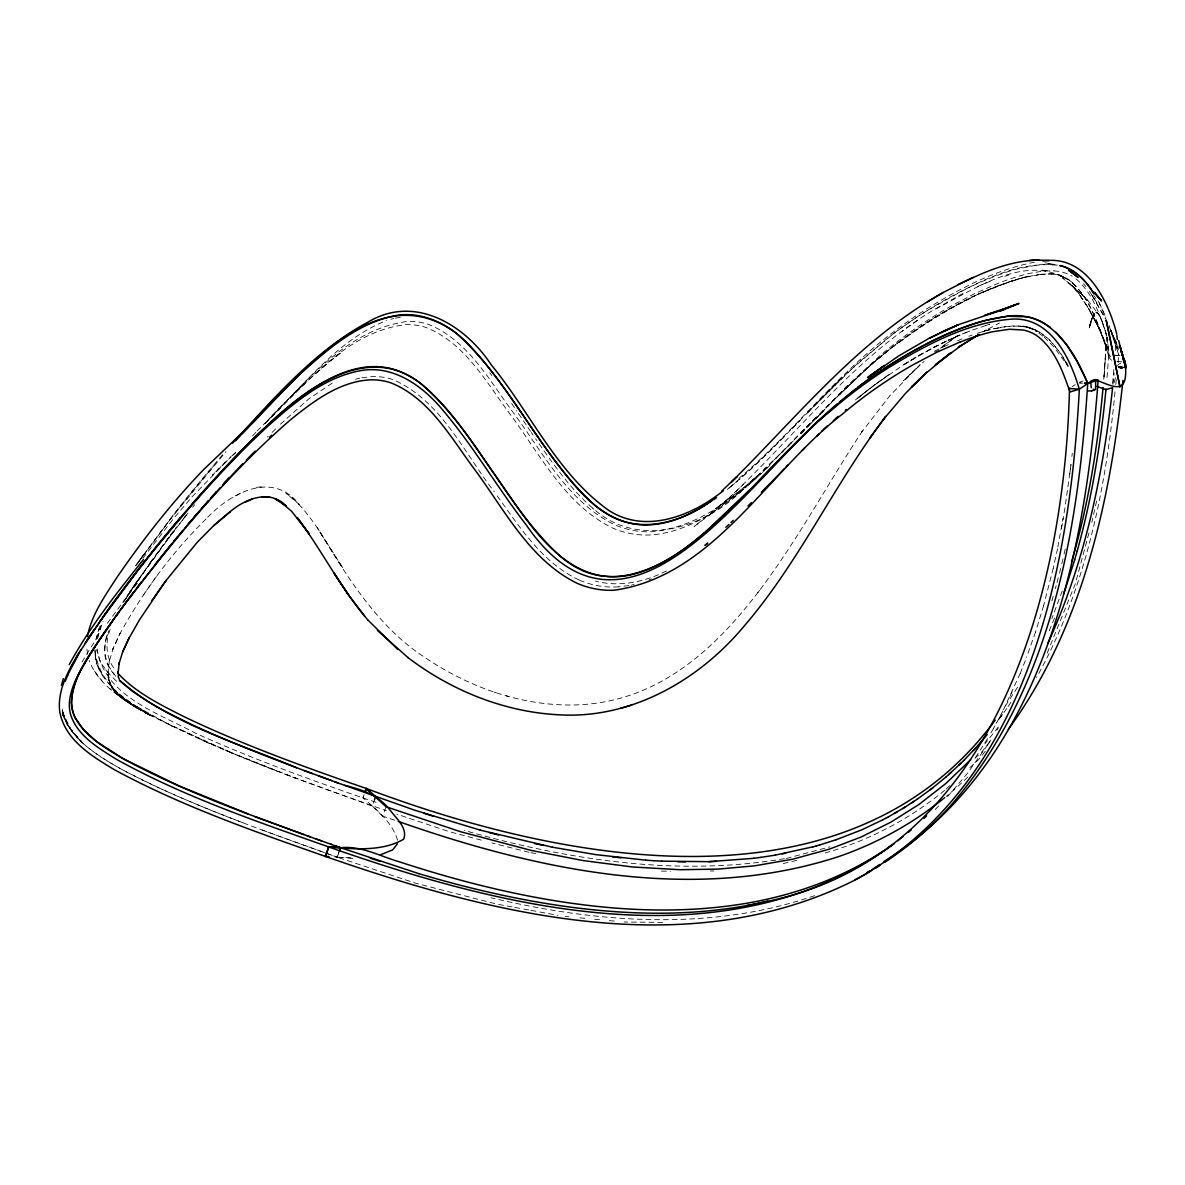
<?xml version="1.0" encoding="UTF-8"?>
<svg xmlns="http://www.w3.org/2000/svg" width="1185" height="1185" viewBox="0 0 1185 1185"><rect width="100%" height="100%" fill="white"/><g stroke="black" fill="none" stroke-linecap="round" stroke-linejoin="round"><path stroke-width="0.75" stroke-dasharray="5 3.75" d="M104.635 649.454L105.421 641.455M1106.109 345.827L1103.946 378.563L1106.553 337.236M1105.383 357.692L1103.768 379.333M1107.131 337.695L1108.834 354.596L1106.746 381.007M1112.671 383.273L1113.885 368.728M1115.411 350.553L1116.166 341.458M1112.982 384.399L1114.152 372.905M1115.011 391.865C1105.738 490.368 1085.119 590.411 1036.549 677.509M1115.781 384.533L1116.359 379.022M1118.107 362.521L1118.744 353.871M1071.862 456.462L1072.277 453.248M1069.788 473.956L1070.959 464.476M1071.003 464.461L1065.004 507.772L1057.509 548.714M1115.396 377.704L1113.915 383.851M1096.629 501.018L1091.815 522.348M1061.449 528.54L1063.271 518.23M97.407 638.226L102.962 621.399M1057.538 548.699L1053.228 568.267M105.835 640.626L107.287 634.123M96.178 639.248L99.97 626.095M1064.086 554.047L1065.182 549.144M95.792 639.9L98.933 628.494M97.526 638.256L101.021 625.236M1089.267 327.949L1089.844 325.505M1089.43 327.282L1094.659 313.344L1096.821 312.603L1099.339 315.328L1087.178 299.538L1062.604 277.971L1071.181 284.785M1089.637 326.438L1090.615 322.453M1061.819 563.704L1063.715 555.661M1053.258 568.252L1043.615 605.624M1089.741 325.934L1092.792 315.891L1095.444 312.381M1089.859 325.416L1090.067 324.586M1059.464 573.229L1060.634 568.474M1089.919 325.223L1091.118 320.646L1090.807 322.172M106.413 637.13C102.621 650.521 105.643 665.54 115.3 675.805M1090.378 323.653L1090.718 322.083M1057.02 582.59L1059.049 574.784M1088.985 532.894L1075.299 583.879L1047.081 653.379M1055.331 588.738L1056.176 585.671M1051.865 600.899L1053.169 596.351M1043.644 605.609L1035.483 632.094M106.917 636.286L107.45 634.493M113.316 648.106L112.634 649.543L120.129 633.16L113.316 648.106L109.079 661.867L109.42 659.986L107.998 672.769L107.953 670.503L109.524 682.545L107.85 673.998L110.931 685.774L108.057 677.109L111.123 685.685L112.634 688.678L108.531 679.909L114.619 691.344L109.301 682.516L116.915 693.877L110.398 685.019L119.566 696.336L110.738 686.915L121.048 697.269L113.775 690.011L128.484 702.764M1091.237 320.779L1091.977 318.572L1091.548 319.802M110.146 629.413C104.976 642.522 105.85 658.297 114.975 669.495M1091.444 320.128L1091.948 318.054M1035.512 632.079L1026.58 657.26M397.582 840.269C392.324 822.331 376.712 809.666 362.98 797.92L364.062 794.765M62.449 710.763C67.545 732.982 86.638 747.868 104.991 759.6A278.09 276.164 32.7 0 0 113.997 764.992L119.759 768.31C189.082 805.089 263.529 830.655 337.177 857.17L339.399 850.845L337.177 857.17L334.955 857.022M1062.278 590.9L1051.85 618.614M108.057 632.672L108.724 630.805M394.842 820.257L382.651 816.169L386.014 806.733M382.651 816.169L372.253 805.993L374.519 799.727M327.652 853.763L337.177 857.17L339.458 850.86M97.066 649.024C104.176 696.276 158.731 713.207 195.244 733.056C249.872 757.852 306.308 778.367 362.98 797.92L364.121 794.779M1023.44 665.363L1026.61 657.26M1020.226 673.332L1023.47 665.363M1054.561 618.081L1048.073 633.501M1020.255 673.317L1002.88 711.015M1010.064 696.365L1013.53 688.826M1001.044 714.585L1002.91 711M999.177 718.125L1001.058 714.585M119.492 634.582C142.941 591.759 172.284 551.958 207.227 517.801L206.708 518.304C230.083 493.434 272.446 469.912 299.198 504.44L285.955 493.212L292.71 498.337M999.192 718.125L993.445 728.538M993.474 728.538L989.534 735.307M996.852 730.197L998.185 727.96M82.002 662.059L90.223 648.491M987.564 738.64L975.225 757.926M1017.589 687.226L1003.888 708.23M122.944 602.513L124.203 600.514M123.847 601.654L149.769 563.231M988.734 743.306L990.793 740.077M127.936 595.181L131.15 590.234M126.795 596.44L128.143 594.352M127.432 595.966L130.735 590.945M988.038 744.373L967.108 773.746L946.074 798.335M124.81 600.173L137.978 580.072L131.076 590.456M129.535 592.248L131.802 588.841M1010.909 702.335L1006.761 708.511M132.379 587.982L133.253 586.693M91.141 646.98L95.23 640.922M132.453 588.382L162.878 545.722M133.401 586.471L135.031 584.072M135.327 583.627L169.233 536.879M139.756 577.702L136.156 582.916L177.957 525.533M1006.776 708.497L996.096 723.294M135.549 565.852L137.475 563.082M292.532 498.189C313.981 517.83 326.912 544.611 343.102 568.326L317.284 527.799C346.583 575.673 376.667 626.065 424.852 657.468C465.246 684.737 512.72 702.957 561.734 704.853C718.184 711.044 791.402 536.553 863.406 429.651L861.391 432.555L889.772 395.805L920.138 364.684L903.548 380.563L924.063 361.484M140.467 559.172L144.718 553.128L135.386 566.341L171.544 517.712A1588.567 1578.064 32.7 0 1 202.813 478.814L213.774 465.764M143.489 594.944L157.931 574.414M107.346 623.251L132.142 589.863M138.512 561.646L173.632 514.468A1588.567 1578.064 32.7 0 1 204.901 475.555L222.543 454.744M1000.421 717.473L1002.554 714.511M149.754 563.586L154.006 557.735M150.006 562.786L169.588 536.331M138.423 562.075L171.425 517.86L225.994 451.618M142.852 558.298L173.795 518.23L192.074 496.811L231.075 456.714L212.219 475.378L227.846 459.839M170.373 535.294L176.713 526.969M998.348 726.983L984.839 743.928M174.625 530.228L165.174 542.656L186.4 515.149M170.299 535.472L174.639 529.813M757.748 592.737L759.615 590.308M989.89 741.617L982.143 751.616L974.085 759.126M179.513 523.903L188.652 512.246M183.571 518.349L186.519 514.971M192.651 507.269L194.71 504.692M985.239 751.32L978.351 759.911L967.597 769.613M134.261 587.079L137.682 582.827M252.553 435.962L255.93 432.244M257.056 430.999C300.812 388.798 343.294 329.697 407.951 321.357A59.161 58.776 32.7 0 1 428.274 324.275C468.46 340.436 490.042 381.629 514.734 414.617C543.841 454.225 568.637 502.233 614.585 524.733A83.972 83.424 32.7 0 0 651.424 531.769C722.346 525.014 769.746 461.809 817.413 416.068C785.448 448.863 753.986 483.021 715.651 508.572L742.98 488.161M265.129 423.238L266.832 421.416M267.677 420.512L270.224 417.801M265.099 423.43C305.626 384.666 346.168 331.563 405.863 324.601A59.161 58.776 32.7 0 1 426.185 327.534C465.172 343.028 486.472 382.622 510.394 414.602C540.39 455.07 565.349 504.84 612.497 527.977A84.254 83.705 32.7 0 0 651.943 534.879C695.269 531.117 730.434 501.374 761.333 473.422M272.757 415.106C307.759 380.755 339.562 339.043 386.488 320.602M266.24 422.112C289.807 397.123 314.395 372.934 341.739 352.049L331.43 360.107M271.869 416.172L283.067 404.648M808.17 412.128L842.15 377.215L767.643 453.47L738.922 479.881M801.253 433.695L804.556 430.274M807.385 427.489L810.407 424.349M811.162 423.4L824.434 409.684M792.054 428.837L800.097 420.497M801.401 432.584L846.09 386.873L880.262 355.426A468.208 465.113 32.7 0 1 950.726 306.248L974.544 293.687L997.563 283.57A228.335 226.824 32.7 0 1 1029.158 273.439L1042.533 271.158L1054.013 270.758M815.458 419.12L827.767 406.262M807.415 412.913L848.179 372.06L888.972 337.014M816.287 403.744L858.281 362.699L894.853 332.57A487.79 484.561 32.7 0 1 923.93 312.559C964.546 289.762 1009.576 260.226 1058.175 265.262M823.545 410.765L815.576 418.912C874.13 356.048 944.46 298.131 1029.158 276.149L1013.012 280.46L977.269 294.517L990.956 288.636M827.604 406.603C870.768 361.366 920.049 321.046 977.151 294.709M267.44 437.087L268.21 436.302M790.262 443.99L793.313 440.894M783.996 437.087L751.334 468.904L727.22 489.449M831.1 402.856L871.419 364.328M789.254 445.012L773.864 460.269M272.076 432.406L275.557 428.94M938.727 805.948L933.75 810.866M839.884 394.205L869.405 366.284M294.147 393.613L305.063 383.17M280.415 424.186L308.737 398.96L333.874 382.014M772.842 461.276L764.488 469.201M766.576 468.505L770.739 464.52M767.806 467.305L760.607 474.089M1064.53 277.779L1060.412 275.824L1067.996 279.749L1057.568 273.972L1064.367 277.631C1021.129 254.405 970.337 292.073 932.847 310.381C851.111 360.107 793.594 438.509 724.154 502.514L743.558 484.235M762.385 472.445L764.488 470.475M233.045 455.129L235.771 452.626M758.489 476.044L755.645 478.621M727.99 498.915L694.084 526.57L743.928 488.872M944.741 790.247C909.932 818.983 868.635 840.713 825.145 852.948M946.089 789.032L950.118 785.388M755.289 478.947L754.223 479.91M745.039 473.171C788.588 434.88 825.367 389.584 869.212 351.604A472.978 469.852 32.7 0 1 896.941 329.326A487.79 484.561 32.7 0 1 926.018 309.315C959.494 288.533 995.341 269.884 1034.312 262.24M752.801 481.184L751.364 482.443M231.756 455.958L235.652 452.507M756 476.948L747.365 484.487M751.009 482.769L749.32 484.25M315.773 373.394L326.26 364.343M871.834 363.973L875.596 360.699M748.298 485.139L747.528 485.806M876.011 360.344L889.091 349.545M746.506 486.679L744.965 487.998M738.951 478.34L742.595 475.244M737.914 480.74L735.9 482.443M855.392 399.997L858.162 397.686M742.388 490.175C704.557 528.303 638.285 548.492 594.366 509.535M708.497 515.771L713.089 512.009M737.425 494.249L739.914 492.249M731.056 486.428L727.22 489.479M889.624 349.116L899.134 341.784M730.671 486.591L734.878 483.287M873.478 385.762L858.533 397.434L874.841 384.695L890.083 373.823L873.863 385.421L904.051 364.491L933.484 347.427L960.028 334.985M940.327 348.197L957.643 335.622L940.934 347.486L944.371 345.028M859.54 396.516L873.449 385.777M891.15 335.355C927.011 308.559 966.19 285.422 1008.879 271.365A223.58 222.099 32.7 0 1 1015.767 269.291L1040.963 264.285L1057.242 264.951M917.708 320.231L902.126 331.267M1072.114 386.71L1075.254 384.547M954.28 337.977L958.813 335.148M986.35 329.83L983.52 331.578L999.459 323.016M903.948 364.61L918.982 355.426L947.674 340.436M904.303 364.343L919.234 355.322M963.049 293.332L932.847 310.381M240.496 493.241L232.512 497.818M948.622 309.478L967.73 299.257M918.864 355.485L933.587 347.398M1118.077 364.595L1120.729 363.202M933.676 347.368L947.852 340.302M934.313 351.249L942.164 347.442M666.37 570.948C644.758 582.042 619.251 587.419 595.374 581.109M970.945 297.465L995.267 286.711L1019.915 278.46M941.379 347.798L944.904 346.153M943.719 346.701L951.437 343.22M959.88 335.059L948.163 340.199L960.309 334.851M977.403 286.563L991.312 280.86M966.901 332.156L961.835 334.185L971.137 330.571M649.054 579.85L651.528 578.887M968.826 336.244L972.1 335.074M972.648 329.993L989.534 324.29M1079.787 382.103L1083.06 380.977M985.387 325.564L989.756 324.216M1004.687 276.268L1009.042 274.979M982.424 331.741L985.135 330.97M814.569 895.667C710.363 931.677 596.559 922.848 490.96 897.741M987.283 330.378L990.453 329.548M1020.448 278.312L1027.78 276.505M786.247 858.458L830.078 846.831M796.631 860.428L780.56 864.146M355.411 379.244L359.766 378.178M390.917 319.239L393.864 318.498M1025.129 277.246L1040.4 274.431M993.563 328.808L998.999 327.652M993.667 328.778L995.607 328.349M631.427 585.064L633.99 584.501M256.508 487.346L264.329 486.531M395.331 318.143L402.663 316.988M361.914 377.748L372.445 376.593A59.161 58.776 32.7 0 1 392.768 379.526C440.894 400.219 463.883 452.507 494.293 491.805M1000.658 327.341L1013.056 325.919L1023.958 326.453A41.949 41.105 17.9 0 1 1038.43 331.43L1048.977 339.369L1059.849 352.241M628.865 585.568L618.526 586.842M1004.762 326.704L1018.7 325.979M1037.971 274.653L1038.993 274.52M784.411 858.681C677.331 876.87 567.704 860.029 464.253 830.404M1095.784 312.292L1098.643 314.158L1100.51 317.476M1039.497 274.461L1051.702 274.209M1040.993 274.313L1041.985 274.224A62.642 61.457 11.1 0 1 1047.496 274.061L1048.562 274.016M352.774 858.444L337.177 857.17L415.965 883.314L496.796 904.096M1122.832 368.624L1118.359 367.469M662.667 922.389L624.095 922.019M661.437 871.138L670.488 871.108M710.304 870.99L713.918 870.975M1121.069 367.32L1124.55 367.469M337.177 857.17L352.745 857.91M1047.303 270.565L1038.86 269.899M1116.892 361.395L1121.899 361.781M1019.737 326.038L1030.417 328.023M565.141 916.479L568.83 916.835M579.88 917.871L585.405 918.39M594.618 919.249L601.995 919.945M609.357 920.626L616.733 921.323M1118.744 366.417L1123.987 367.454M1122.743 367.365L1118.433 366.224M1120.373 367.083L1123.306 367.409L1116.981 365.572M1044.889 262.789L1055.035 264.492M1048.295 263.411L1056.798 264.922M498.589 904.422L512.972 907.058M514.764 907.399L521.963 908.717M523.755 909.043L529.147 910.036M530.939 910.361L538.138 911.695M539.93 912.02L557.913 915.324M529.073 852.326L491.879 842.92M530.88 852.667L536.316 853.689M1119.573 366.787L1121.691 367.217L1117.885 365.987M481.303 840.121L449.545 831.722L396.842 814.184M1028.55 327.49L1021.574 325.534L1034.683 329.697L1022.922 325.934L1030.624 328.186L1028.136 327.164L1037.23 331.681L1035.127 330.452L1044.652 337.473L1043.852 336.836L1053.924 346.924L1067.863 365.958M506.217 695.802L508.143 696.41M494.145 692.129L495.893 692.677M95.17 649.736C94.074 676.931 119.241 695.328 140.141 708.689A286.518 284.637 32.7 0 0 147.399 713.029L153.191 716.318C227.505 755.467 307.33 782.678 386.31 810.673M362.98 797.92L378.622 803.163M1031.335 328.334C1046.696 333.622 1057.109 347.398 1065.137 360.818M324.453 852.622L259.219 828.952M372.253 805.993L293.036 777.153M285.466 774.294L296.176 778.382L230.453 752.253M276.594 770.917L225.98 750.668M242.881 822.76C200.028 806.126 157.161 789.003 116.885 766.695C94.652 753.319 68.197 737.618 62.227 710.274M201.05 739.588L232.349 753.023L169.796 725.042L171.869 726.005L135.105 705.653L145.533 711.948M209.404 743.573C168.744 721.221 102.177 704.779 94.874 650.772M579.08 579.969C541.412 562.371 518.63 525.355 495.049 492.901M1119.958 355.767L1112.182 354.789L1119.662 356.033M1118.136 366.743L1119.588 367.572M143.622 711.711L146.481 713.414L122.129 698.232L152.169 716.688L126.143 700.957L134.809 706.882L118.248 695.032L137.105 708.067C118.041 696.039 97.244 682.501 89.171 660.4M149.043 714.896L123.344 699.061L134.127 706.216L124.692 699.965M130.128 703.683L119.581 696.469L146.481 713.414M1097.873 313.24L1098.525 314.01L1096.806 312.588L1098.643 314.158M138.763 709.104L119.803 696.188L142.363 711.37L115.952 692.795M126.143 700.957L137.105 708.067M122.129 698.232L131.713 704.69L121.063 697.506M123.136 698.676L132.942 705.579M1097.636 313.107L1098.169 313.566M124.884 699.994L126.676 701.357L117.596 694.143L124.884 699.994L119.285 695.536L120.989 696.958M118.544 695.699L109.701 688.574M1075.98 278.831C1093.207 293.51 1100.391 316.188 1107.16 336.999M593.937 509.18L592.633 508.113M116.693 681.271L110.22 675.124L102.206 664.8L99.555 659.66L96.933 649.884L97.866 654.712M592.53 508.009C569.792 488.339 552.669 463.291 535.605 438.776M1072.321 282.978C1089.237 298.309 1096.525 321.061 1104.376 341.754L1096.806 321.802L1107.931 349.249L1097.962 326.393L1088.497 308.144M1072.766 283.215C1087.786 297.065 1095.236 316.884 1102.168 335.607M1072.381 285.896L1079.994 292.991L1071.966 285.466M1080.601 293.095L1087.608 300.338L1080.498 292.962M1108.849 354.596L1110.834 356.685M1079.105 293.776L1070.396 284.015L1079.046 294.028L1088.23 307.804L1079.12 294.087L1088.304 308.056L1097.977 326.245L1088.393 308.159L1097.991 326.453L1108.108 349.323M72.774 732.3L68.315 726.361L81.928 742.314L68.315 726.361L62.094 713.77M1111.545 360.284L1109.19 357.752M1083.534 283.793L1085.934 286.592M105.687 669.866L110.22 675.124M102.814 681.982L93.319 669.555M115.745 676.294L109.494 667.525M62.301 709.208C64.42 721.917 72.374 733.174 81.839 741.751C72.344 733.708 65.99 722.346 62.272 710.689M1093.799 295.628L1095.962 298.457M489.731 372.683L491.864 375.526M511.683 403.492L516.808 411.017M531.324 432.495L533.043 435.014M527.903 427.444L530.465 431.236M518.512 413.535L527.044 426.185M1061.079 354.019L1064.782 359.796M1092.037 295.376L1105.427 318.913M1092.17 295.45L1105.324 318.38M1089.341 291.125L1097.117 303.093M1067.848 365.958L1064.589 360.329M1065.522 361.884L1068.307 366.535M1065.641 361.914L1068.129 366.328M67.027 724.242L67.604 725.279L62.331 714.362M1099.976 316.395L1099.547 315.595M102.488 675.332L95.926 662.533L94.77 650.713M1099.221 302.842L1106.109 318.024M62.301 711.578L70.922 729.812M1098.228 300.96L1105.931 317.387M1116.714 343.798L1110.775 330.378L1117.144 345.279L1111.041 330.956M1100.465 317.373L1103.339 324.794M1111.115 331.237L1116.64 344.331L1111.012 330.719M1110.656 330.482L1117.766 348.745L1110.7 330.052M1101.457 319.669L1102.406 322.142M1109.219 326.26L1118.877 355.174L1109.19 325.638M1110.938 330.882L1113.441 337.621M1100.243 330.526L1104.05 341.339M1102.465 322.305L1106.39 334.718L1104.39 328.023M1103.339 339.029L1106.894 350.212M1104.213 341.843L1105.383 345.427M1105.561 345.961L1106.064 347.531M1106.39 348.597L1106.642 349.412M95.318 657.023L99.14 669.303M1105.205 330.793L1106.686 335.592M1106.864 350.005L1109.204 357.9L1107.279 338.303M1108.671 356.033L1108.419 355.189M1107.175 337.177L1107.99 339.888M63.012 714.066L63.338 715.192M87.512 654.194L86.668 646.299M1117.959 345.99L1118.344 349.93M967.878 776.96A351.782 349.219 47.7 0 1 946.163 796.424M1048.562 273.572A37.92 37.89 -61.7 0 1 1072.692 282.548M1027.839 276.742A120.337 118.574 13.4 0 1 1038.001 274.861M899.533 342.302A451.204 446.745 19.6 0 1 971.182 297.939M109.287 667.644A36.987 36.528 -13.8 0 1 104.502 649.454M934.772 352.256A449.841 446.389 18.1 0 1 941.853 348.775M995.652 328.63A124.958 123.981 -59.6 0 1 1004.791 326.927M1051.717 273.987A36.483 36.394 26.3 0 1 1072.899 283.052M991.015 288.77A237.104 235.534 32.7 0 1 1025.099 277.157M878.189 358.7A468.208 465.113 32.7 0 1 948.637 309.492M1054.013 270.935A38.587 38.098 20.6 0 1 1072.218 276.209M957.598 340.762A237.074 235.504 32.7 0 1 962.072 338.88M977.344 333.326A237.074 235.504 32.7 0 1 989.697 329.667M618.526 586.871A84.254 83.705 32.7 0 1 579.05 580.013M1091.874 318.883L1091.874 318.883M861.065 395.42L856.933 398.827L861.065 395.42M1082.779 383.125L1079.476 382.888L1082.794 383.11M1121.558 368.565L1118.314 367.128L1121.558 368.565M1067.033 364.062L1065.774 361.899L1068.278 366.446L1067.033 364.062"/><path stroke-width="1.5" d="M1070.025 388.162L1069.492 388.517C1064.722 591.197 995.415 856.37 764.355 901.978M99.881 621.577L136.023 572.962A1588.567 1578.064 32.7 0 1 167.307 534.05C198.887 496.234 231.86 459.454 268.091 426.007C294.887 402.263 324.083 377.378 360.344 370.698C394.324 364.432 424.556 387.288 444.642 412.336C474.43 447.856 497.759 488.131 526.096 524.748C629.857 675.968 750.238 474.311 831.618 410.099A472.978 469.852 32.7 0 1 859.347 387.806A487.79 484.561 32.7 0 1 888.424 367.809C926.24 344.865 967.182 322.468 1012.108 319.091C1050.71 317.047 1070.085 357.885 1079.342 389.184C1069.833 569.155 1028.639 783.018 857.111 878.959C689.774 964.664 492.901 914.938 325.386 856.414C253.797 831.292 181.675 806.155 114.797 769.939C92.119 756.385 65.16 740.166 59.783 712.052C56.998 690.677 68.197 670.858 78.728 653.172M1103.057 387.51C1098.036 443.368 1089.237 499.033 1074.114 553.084M1106.005 389.124C1100.732 443.708 1091.918 498.055 1077.224 550.936M1112.626 387.643C1102.924 475.067 1084.867 562.668 1047.984 642.966M118.026 673.391L119.211 662.8L118.841 664.311L122.633 652.046L129.032 638.034L122.633 652.046M1122.95 380.355C1110.049 502.529 1081.949 628.524 1008.317 729.353M1124.55 367.543L1125.232 362.047L1122.802 357.203M87.468 636.538C91.512 614.674 104.917 596.099 116.678 577.762C142.941 539.53 171.588 502.825 203.805 469.423L246.673 428.496M1095.695 380.681L1095.562 389.45M1074.677 559.824L1077.209 550.921M61.383 685.33L63.323 678.649M1071.64 561.69L1073.699 554.595M1074.677 559.809L1063.686 593.966M329.075 856.651L325.386 856.414L328.645 846.905L342.421 847.956M365.143 791.61L366.209 788.455C304.678 767.08 243.206 744.98 184.371 716.836C161.13 705.06 136.838 693.343 118.737 674.117M894.157 843.75C847.171 877.226 791.432 897.163 734.522 905.147C674.146 913.739 612.63 910.228 552.64 900.363C519.771 894.912 487.257 887.506 455.158 878.678C436.45 873.523 417.875 867.879 399.419 861.836C379.941 856.222 361.529 845.601 340.599 847.719L339.458 850.874L340.51 847.69L330.97 844.283M339.414 850.845L340.525 847.675L335.962 846.06M374.519 799.712L375.645 796.587L366.402 788.514L365.261 791.654M397.405 843.868L392.65 849.882L380.341 854.815M325.386 856.414L328.808 846.979L340.599 847.719L418.823 873.656M65.249 681.271L67.841 674.917M67.293 675.702L80.832 649.913M128.454 639.219L139.504 619.799L166.063 580.398L151.873 600.573M69.234 664.652C89.779 626.85 116.722 592.944 143.548 559.468M71.293 667.022L78.862 653.157L104.991 614.067C151.028 550.477 201.317 489.746 257.412 434.762L264.67 427.859M97.925 641.959C84.861 663.585 63.664 689.951 74.64 716.629C84.239 735.915 104.028 747.291 121.833 757.97C181.66 790.721 246.287 813.503 310.189 836.847M98.207 641.529L99.659 639.396M87.186 639.93L94.267 629.413M85.098 643.174L110.249 606.75L138.112 569.704A1588.567 1578.064 32.7 0 1 169.396 530.806L180.342 517.756M871.419 435.902L869.642 438.361L885.773 416.35C834.329 483.998 798.868 563.023 742.995 627.428C698.632 680.16 632.272 718.154 561.912 714.955C506.173 712.763 452.048 691.196 407.892 657.527M99.94 638.967L101.569 636.582M101.866 636.138L103.569 633.664M103.88 633.19L105.169 631.338M105.495 630.864L107.124 628.524M107.45 628.05L110.827 623.266M111.168 622.777L112.886 620.347M114.264 618.466C97.585 644.596 73.5 670.103 71.441 702.498M113.242 619.859L128.839 598.484M116.323 615.578L118.441 612.66M120.574 609.727L134.068 591.567M129.654 597.892C178.387 534.302 230.038 472.163 290.755 419.579C313.729 401.034 339.665 381.422 370.357 379.837A59.161 58.776 32.7 0 1 390.68 382.77C429.651 398.264 450.952 437.858 474.889 469.838C504.884 510.305 529.843 560.075 576.976 583.227A83.972 83.424 32.7 0 0 613.815 590.263C713.637 576.725 768.354 470.756 842.654 413.921A468.208 465.113 32.7 0 1 913.131 364.743L936.95 352.182L959.954 342.065M137.253 587.36L141.578 581.702M995.237 720.11C849.112 917.871 563.897 863.021 366.402 788.514M165.559 581.139L197.051 542.493L213.789 525.548L230.26 511.624L213.789 525.548M883.995 418.794L905.518 393.361L926.937 372.134L911.398 387.08L924.715 374.297L948.385 354.641L951.066 352.597L935.232 364.95L961.331 345.427L978.529 334.703M155.057 564.475L172.995 542.3M171.81 543.722C138.334 586.234 103.525 628.509 77.469 676.161C71.885 687.759 67.041 701.194 70.493 714.17C77.129 735.811 98.681 748.239 116.722 759.481C183.719 796.616 256.627 821.472 328.645 846.905M173.958 541.13L182.594 530.747M173.958 541.13L177.839 536.45M987.209 734.567L978.04 745.35M179.779 534.109L183.705 529.428M184.519 528.451L186.163 526.495M186.978 525.533L191.111 520.674M188.059 524.274L199.11 511.416M193.585 517.756L197.747 512.927M980.365 742.684L982.661 740.003M198.576 511.964L200.25 510.039M201.08 509.076L206.101 503.329M201.346 508.869L208.056 501.24M206.931 502.381L208.604 500.47M232.615 443.16C273.557 398.604 314.292 350.938 368.357 321.935C414.839 294.117 464.979 324.808 491.36 364.995C530.924 413.165 557.231 474.193 609.342 510.779C646.536 534.242 692.366 515.519 723.487 490.62M191.481 504.795C225.713 466.075 260.893 427.563 302.16 396.145C327.341 377.6 358.936 360.67 391.154 368.624C402.53 371.735 413.106 377.408 422.304 384.755C478.222 434.095 505.951 507.224 561.26 557.143L564.623 559.809A97.229 96.578 32.7 0 0 572.34 565.126C615.815 592.915 667.377 565.141 701.461 535.279L704.497 532.732M211.123 497.626L216.159 491.953M210.293 498.707L220.41 487.479M978.04 745.321L973.329 750.535M235.578 440.79L270.55 402.989L298.087 375.867M241.829 433.74C294.724 383.288 373.008 272.698 455.736 332.763C511.639 382.103 539.382 455.233 594.677 505.151L598.055 507.817A97.229 96.578 32.7 0 0 605.757 513.135C639.411 535.027 682.367 522.526 712.289 500.203M223.698 483.554L226.216 480.784M227.046 479.866L228.72 478.029M975.699 747.928L963.731 760.533M222.661 485.02L242.925 463.513M970.708 759.718L945.778 783.552L919.16 804.334L890.898 822.153L860.991 837.054L829.47 849.112L792.958 859.14L754.549 865.85L718.036 869.109L680.027 869.716L632.538 866.99L583.05 860.562L531.65 850.534L460.343 831.663L386.014 806.733L366.209 788.455M784.559 468.505L761.851 491.982M758.622 480.814L816.198 422.69L855.555 389.006M767.984 485.657L761.348 492.501M786.07 466.934L788.099 464.846M246.287 460.061L255.19 451.055M750.579 489.079L705.505 531.872M802.349 450.3L804.6 448.048M747.987 506.039L751.334 502.677M963.731 760.503L958.813 765.347M1111.486 387.999L1106.064 389.598L1096.717 386.354M961.287 762.933L946.208 776.842M816.835 436.036L818.924 434.021M924.078 818.361L926.611 815.947M269.469 437.221L271.632 435.162M730.952 522.541L733.248 520.363M721.828 490.901L737.174 476.444L731.486 481.94C798.423 415.476 859.347 339.191 943.082 292.577L943.319 292.443C975.64 275.779 1011.175 257.086 1048.666 260.596M821.664 431.414L827.471 425.993L824.197 429.029M299.183 374.86L301.346 372.845C329.534 347.753 360.255 321.268 398.738 315.062C426.689 311.759 452.729 326.867 471.023 346.938C502.203 380.681 525.37 420.675 552.551 457.514C573.807 485.569 597.877 518.067 635.012 524.155C662.978 528.214 690.114 515.682 712.6 500.159M265.751 426.852L267.928 424.837C305.997 388.013 367.587 343.132 419.179 382.34C449.456 406.292 470.075 439.635 492.042 470.8C525.029 516.097 562.238 588.115 629.339 575.229C663.926 567.274 692.114 544.078 717.947 520.867C759.067 483.05 794.942 439.798 837.543 403.552M725.798 527.355L728.968 524.437M833.336 420.645L835.706 418.527M948.77 774.575L951.303 772.309M835.988 418.275L838.165 416.365M946.222 776.812L930.506 789.61M845.32 410.188L846.164 409.477M908.554 832.122L911.191 829.9M839.261 402.085L861.436 384.562A487.79 484.561 32.7 0 1 890.513 364.55C927.011 342.332 966.382 321.002 1009.487 316.054C1050.399 311.329 1074.158 350.523 1087.726 383.481C1078.231 531.413 1051.139 689.226 951.214 805A343.146 340.895 28.2 0 1 884.588 862.384M705.253 545.218L707.46 543.411M705.075 545.204L707.712 543.071M903.237 836.462L897.83 840.669M933.173 787.536L916.923 799.431M713.785 499.729L716.51 497.656M857.718 387.347C893.594 360.551 932.773 337.414 975.448 323.357A214.692 213.27 32.7 0 1 986.824 320.083L1007.546 316.217L1027.01 316.795A51.592 50.955 22.5 0 1 1044.8 323.564M892.364 844.757L886.824 848.712M868.96 376.504L884.514 365.424L867.524 377.645L898.63 355.974L928.788 338.48L958.413 324.675L1003.34 309.492L984.528 315.284M229.831 511.95C245.028 498.885 269.721 488.694 286.222 506.039L275.113 498.855L280.608 501.862M1091.548 391.124L1093.429 390.339M959.998 342.169A228.32 226.809 32.7 0 1 991.549 331.918L1009.457 329.252L1022.848 329.978A37.224 36.868 26.9 0 1 1035.364 334.733A40.053 39.638 26.4 0 1 1038.564 336.984C1055.479 350.612 1063.049 372.134 1069.996 391.983L1079.342 389.184L1090.037 381.955A38.72 7.154 87.7 0 1 1090.23 381.733L1090.378 381.585A53.103 9.806 87.7 0 1 1090.807 381.214C1092.2 380.444 1093.74 379.837 1095.31 379.57C1117.144 388.636 1128.209 394.427 1125.232 362.047L1123.247 359.899M902.896 808.496L916.923 799.401M881.21 852.548L884.025 850.652M872.056 869.642L879.507 864.576M883.98 861.554C1044.133 760.489 1084.897 555.35 1098.169 380.029L1087.726 383.481L1084.423 383.244L1087.874 383.392L1077.298 361.766L1066.752 344.835L1055.968 332.259M911.369 803.119L914.153 801.267M881.21 852.548C716.362 962.101 501.24 907.695 328.808 846.979M961.331 345.427L958.324 347.323L979.077 334.348M905.755 806.718L888.439 816.835M927.47 301.849L943.319 292.443M894.29 813.562L897.178 811.888M885.506 818.42L888.454 816.806M882.544 819.961L885.506 818.391M882.544 819.931L861.317 830.018L836.047 839.78M929.055 338.406L943.66 331.119M973.3 277.334L958.398 284.4M1000.14 311.24L1015.575 304.841L987.49 314.395M867.301 872.16L870.56 870.649M958.413 324.675L944.297 330.926L957.821 324.927M252.049 499.152L245.31 502.114M1093.607 390.265L1094.673 389.85M1001.71 309.789L1019.011 303.449L1005.502 308.381M836.047 839.75L819.679 844.964M620.599 708.289L631.724 705.06M816.361 845.912L819.694 844.935M813.014 846.831L816.361 845.883M813.029 846.801L775.168 855.14M1094.836 389.806L1093.192 389.213M782.204 853.881L785.699 853.2M764.355 901.992A412.41 409.64 27.2 0 1 746.698 905.607C692.351 915.487 636.567 914.953 581.85 908.539M775.168 855.17L760.903 857.347M753.675 858.281L760.888 857.377M753.66 858.325L708.897 861.673L661.852 861.154M262.092 496.737L269.795 497.196M1029.335 260.419L1038.712 259.782M1043.037 260.996C1085.623 254.197 1108.034 299.953 1116.788 334.185M708.911 861.643L716.525 861.362M677.79 861.732L685.656 861.88M1097.414 379.822L1096.392 379.911A25.389 4.666 88.4 0 0 1096.214 379.985M653.794 860.695L661.837 861.184M1069.492 388.517L1079.342 389.184M645.677 860.147L653.779 860.725M645.662 860.162L595.685 854.622L552.417 847.201M612.586 856.874L620.94 857.851M581.85 908.539C529.873 902.407 478.621 890.972 428.363 876.47M343.739 848.164C362.98 849.541 386.488 849.512 403.685 839.143C407.803 828.641 397.079 819.22 391.213 811.577C379.111 795.787 365.869 790.632 344.598 785.314M1087.993 390.961L1091.459 390.887M480.295 830.152L552.417 847.231M534.716 843.542L543.604 845.423M1059.745 265.647C1074.795 268.862 1086.275 280.934 1093.829 293.776M489.509 832.625L498.663 834.995M480.295 830.152L414.409 810.11L334.585 781.774M418.823 873.671L428.363 876.456M423.978 813.265L433.488 816.317M1060.368 265.529C1075.225 269.276 1086.29 281.097 1094.096 293.747M398.323 821.427C538.138 870.545 694.425 903.859 839.335 856.355A351.782 349.219 47.7 0 0 944.756 797.579M370.327 858.177L380.133 861.465M331.785 844.549L307.152 835.795M316.054 838.95L321.624 840.935M304.056 834.655L254.627 816.495M338.362 783.063L303.952 770.457M331.889 780.722L318.291 775.76M312.366 773.657C259.708 753.734 206.679 733.959 157.131 706.956M296.546 767.762C236.289 742.506 170.299 723.502 119.641 680.531M247.68 813.814L178.639 785.729L123.699 758.978M156.657 706.69L153.843 705.09M123.225 758.711L96.933 741.766M153.383 704.838L148.021 701.668M147.592 701.401L132.572 691.403M1044.8 323.549L1050.443 327.445M132.009 690.988L119.418 680.234M1077.757 277.142L1068.411 270.076L1077.995 277.334M280.475 501.759L291.658 511.342L309.285 533.991L297.228 517.534C321.328 549.573 339.34 585.82 365.084 616.704L348.657 595.122L334.17 573.318L348.657 595.122M96.4 741.351L83.483 729.575L75.455 718.214M408.277 657.838L377.423 630.435M397.567 649.232L368.194 620.318M1100.687 299.775L1094.14 292.265L1101.576 300.96L1094.718 292.843M367.928 620.036L365.528 617.192M118.233 676.887L119.3 679.242M1125.439 363.351L1120.906 350.316L1125.602 364.817L1120.492 348.257L1125.706 366.432L1119.973 345.872L1125.75 368.135L1118.61 340.421M1090.763 382.311L1091.266 387.688M1116.907 335.503L1117.307 339.428M118.115 671.628L118.441 676.428M880.025 865.346A343.146 340.895 28.2 0 1 875.404 868.22M870.753 871.019A343.146 340.895 28.2 0 1 854.933 879.803M767.836 901.163A410.128 407.314 26.9 0 1 746.698 905.592M75.425 718.228A35.905 35.668 37.2 0 1 71.352 702.498M1111.086 343.369L1106.168 319.965L1120.018 387.125L1111.086 343.369"/></g></svg>
